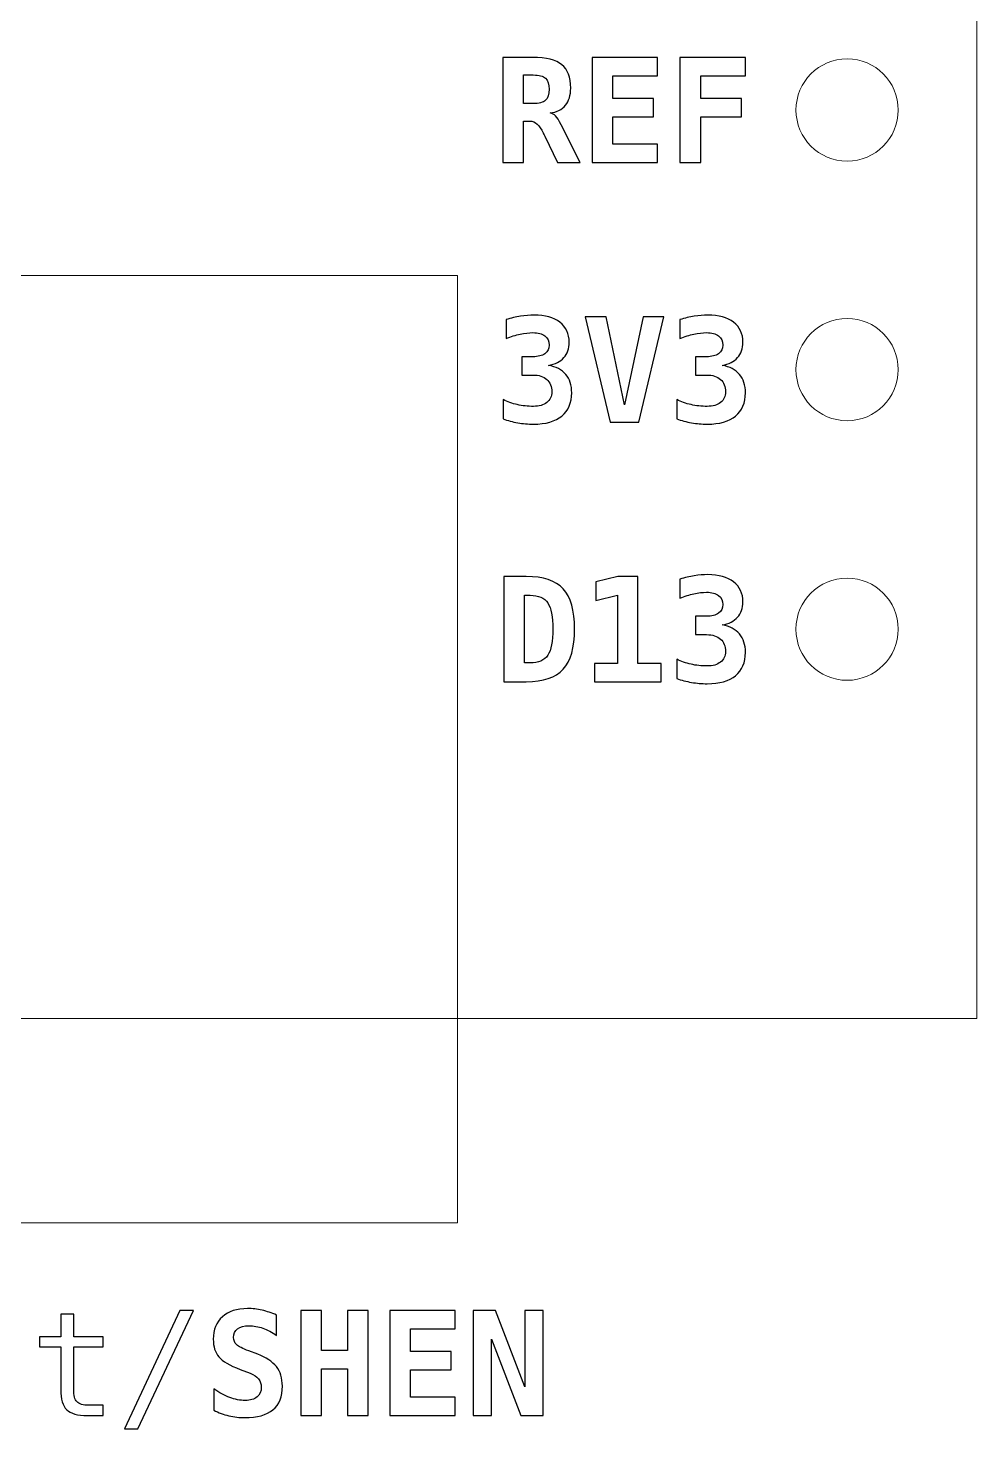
# Model space of a CAD drawing. Header units: centimetres. Extents: x -11.47 to -9.52, y -17.21 to -11.84.
# Drawn here: x -10.539 to -9.611, y -17.211 to -15.84 of the extents above; entities that cross this region are included whole.
import ezdxf

# ---------------------------------------------------------------- set-up
doc = ezdxf.new("R2010")
doc.units = ezdxf.units.CM
doc.header["$MEASUREMENT"] = 0
doc.layers.add('Layer 1', color=7, linetype='Continuous')

msp = doc.modelspace()

# ---------------------------------------------------------------- linework, layer by layer
at = {"layer": 'Layer 1', "color": 7, "lineweight": 20}
for points in [[(-9.611, -16.80899), (-9.611, -16.80899), (-11.389, -16.80899), (-11.389, -16.80899), (-11.389, -16.80899), (-11.389, -16.80899), (-11.389, -12.49099), (-11.389, -12.49099), (-11.389, -12.49099), (-11.389, -12.49099), (-9.611, -12.49099), (-9.611, -12.49099), (-9.611, -12.49099), (-9.611, -12.49099), (-9.611, -16.80899), (-9.611, -16.80899)], [(-10.119, -17.00899), (-10.119, -17.00899), (-10.881, -17.00899), (-10.881, -17.00899), (-10.881, -17.00899), (-10.881, -17.00899), (-10.881, -16.08189), (-10.881, -16.08189), (-10.881, -16.08189), (-10.881, -16.08189), (-10.119, -16.08189), (-10.119, -16.08189), (-10.119, -16.08189), (-10.119, -16.08189), (-10.119, -17.00899), (-10.119, -17.00899)]]:
    msp.add_open_spline(points, degree=3, knots=[0, 0, 0, 0, 0.25, 0.25, 0.25, 0.25, 0.5, 0.5, 0.5, 0.5, 0.75, 0.75, 0.75, 0.75, 1, 1, 1, 1], dxfattribs=at)
at = {"layer": 'Layer 1'}
for points, knots in [([(-10.02833, -15.92291), (-10.02631, -15.92331), (-10.02455, -15.92428), (-10.02306, -15.92578), (-10.02306, -15.92578), (-10.02156, -15.92727), (-10.01975, -15.93018), (-10.01758, -15.93449), (-10.01758, -15.93449), (-10.01758, -15.93449), (-9.99896, -15.97148), (-9.99896, -15.97148), (-9.99896, -15.97148), (-9.99896, -15.97148), (-10.0213, -15.97148), (-10.0213, -15.97148), (-10.0213, -15.97148), (-10.0213, -15.97148), (-10.03369, -15.94552), (-10.03369, -15.94552), (-10.03369, -15.94552), (-10.03407, -15.94479), (-10.03457, -15.94378), (-10.03515, -15.94248), (-10.03515, -15.94248), (-10.03877, -15.93472), (-10.04306, -15.93084), (-10.04797, -15.93084), (-10.04797, -15.93084), (-10.04797, -15.93084), (-10.05444, -15.93084), (-10.05444, -15.93084), (-10.05444, -15.93084), (-10.05444, -15.93084), (-10.05444, -15.97148), (-10.05444, -15.97148), (-10.05444, -15.97148), (-10.05444, -15.97148), (-10.07476, -15.97148), (-10.07476, -15.97148), (-10.07476, -15.97148), (-10.07476, -15.97148), (-10.07476, -15.86861), (-10.07476, -15.86861), (-10.07476, -15.86861), (-10.07476, -15.86861), (-10.04541, -15.86861), (-10.04541, -15.86861), (-10.04541, -15.86861), (-10.03219, -15.86861), (-10.02269, -15.87096), (-10.01693, -15.87564), (-10.01693, -15.87564), (-10.01116, -15.88032), (-10.00827, -15.88794), (-10.00827, -15.89853), (-10.00827, -15.89853), (-10.00827, -15.90558), (-10.00999, -15.91123), (-10.01345, -15.91541), (-10.01345, -15.91541), (-10.01688, -15.91958), (-10.02184, -15.92209), (-10.02833, -15.92291)], [0, 0, 0, 0, 0.0625, 0.0625, 0.0625, 0.0625, 0.125, 0.125, 0.125, 0.125, 0.1875, 0.1875, 0.1875, 0.1875, 0.25, 0.25, 0.25, 0.25, 0.3125, 0.3125, 0.3125, 0.3125, 0.375, 0.375, 0.375, 0.375, 0.4375, 0.4375, 0.4375, 0.4375, 0.5, 0.5, 0.5, 0.5, 0.5625, 0.5625, 0.5625, 0.5625, 0.625, 0.625, 0.625, 0.625, 0.6875, 0.6875, 0.6875, 0.6875, 0.75, 0.75, 0.75, 0.75, 0.8125, 0.8125, 0.8125, 0.8125, 0.875, 0.875, 0.875, 0.875, 0.9375, 0.9375, 0.9375, 0.9375, 1, 1, 1, 1]), ([(-9.92332, -15.97148), (-9.92332, -15.97148), (-9.98741, -15.97148), (-9.98741, -15.97148), (-9.98741, -15.97148), (-9.98741, -15.97148), (-9.98741, -15.86861), (-9.98741, -15.86861), (-9.98741, -15.86861), (-9.98741, -15.86861), (-9.92332, -15.86861), (-9.92332, -15.86861), (-9.92332, -15.86861), (-9.92332, -15.86861), (-9.92332, -15.88653), (-9.92332, -15.88653), (-9.92332, -15.88653), (-9.92332, -15.88653), (-9.96709, -15.88653), (-9.96709, -15.88653), (-9.96709, -15.88653), (-9.96709, -15.88653), (-9.96709, -15.90871), (-9.96709, -15.90871), (-9.96709, -15.90871), (-9.96709, -15.90871), (-9.92746, -15.90871), (-9.92746, -15.90871), (-9.92746, -15.90871), (-9.92746, -15.90871), (-9.92746, -15.92663), (-9.92746, -15.92663), (-9.92746, -15.92663), (-9.92746, -15.92663), (-9.96709, -15.92663), (-9.96709, -15.92663), (-9.96709, -15.92663), (-9.96709, -15.92663), (-9.96709, -15.95356), (-9.96709, -15.95356), (-9.96709, -15.95356), (-9.96709, -15.95356), (-9.92332, -15.95356), (-9.92332, -15.95356), (-9.92332, -15.95356), (-9.92332, -15.95356), (-9.92332, -15.97148), (-9.92332, -15.97148)], [0, 0, 0, 0, 0.0833333, 0.0833333, 0.0833333, 0.0833333, 0.1666667, 0.1666667, 0.1666667, 0.1666667, 0.25, 0.25, 0.25, 0.25, 0.3333333, 0.3333333, 0.3333333, 0.3333333, 0.4166667, 0.4166667, 0.4166667, 0.4166667, 0.5, 0.5, 0.5, 0.5, 0.5833333, 0.5833333, 0.5833333, 0.5833333, 0.6666667, 0.6666667, 0.6666667, 0.6666667, 0.75, 0.75, 0.75, 0.75, 0.8333333, 0.8333333, 0.8333333, 0.8333333, 0.9166667, 0.9166667, 0.9166667, 0.9166667, 1, 1, 1, 1]), ([(-9.83741, -15.88653), (-9.83741, -15.88653), (-9.88117, -15.88653), (-9.88117, -15.88653), (-9.88117, -15.88653), (-9.88117, -15.88653), (-9.88117, -15.90871), (-9.88117, -15.90871), (-9.88117, -15.90871), (-9.88117, -15.90871), (-9.84133, -15.90871), (-9.84133, -15.90871), (-9.84133, -15.90871), (-9.84133, -15.90871), (-9.84133, -15.92663), (-9.84133, -15.92663), (-9.84133, -15.92663), (-9.84133, -15.92663), (-9.88117, -15.92663), (-9.88117, -15.92663), (-9.88117, -15.92663), (-9.88117, -15.92663), (-9.88117, -15.97148), (-9.88117, -15.97148), (-9.88117, -15.97148), (-9.88117, -15.97148), (-9.90149, -15.97148), (-9.90149, -15.97148), (-9.90149, -15.97148), (-9.90149, -15.97148), (-9.90149, -15.86861), (-9.90149, -15.86861), (-9.90149, -15.86861), (-9.90149, -15.86861), (-9.83741, -15.86861), (-9.83741, -15.86861), (-9.83741, -15.86861), (-9.83741, -15.86861), (-9.83741, -15.88653), (-9.83741, -15.88653)], [0, 0, 0, 0, 0.1, 0.1, 0.1, 0.1, 0.2, 0.2, 0.2, 0.2, 0.3, 0.3, 0.3, 0.3, 0.4, 0.4, 0.4, 0.4, 0.5, 0.5, 0.5, 0.5, 0.6, 0.6, 0.6, 0.6, 0.7, 0.7, 0.7, 0.7, 0.8, 0.8, 0.8, 0.8, 0.9, 0.9, 0.9, 0.9, 1, 1, 1, 1]), ([(-10.05444, -15.88571), (-10.05444, -15.88571), (-10.05444, -15.91374), (-10.05444, -15.91374), (-10.05444, -15.91374), (-10.05444, -15.91374), (-10.04487, -15.91374), (-10.04487, -15.91374), (-10.04487, -15.91374), (-10.03932, -15.91374), (-10.03532, -15.91266), (-10.03292, -15.91047), (-10.03292, -15.91047), (-10.0305, -15.90829), (-10.0293, -15.90469), (-10.0293, -15.8997), (-10.0293, -15.8997), (-10.0293, -15.89469), (-10.0305, -15.89109), (-10.03287, -15.88895), (-10.03287, -15.88895), (-10.03527, -15.88679), (-10.03927, -15.88571), (-10.04487, -15.88571), (-10.04487, -15.88571), (-10.04487, -15.88571), (-10.05444, -15.88571), (-10.05444, -15.88571)], [0, 0, 0, 0, 0.1428571, 0.1428571, 0.1428571, 0.1428571, 0.2857143, 0.2857143, 0.2857143, 0.2857143, 0.4285714, 0.4285714, 0.4285714, 0.4285714, 0.5714286, 0.5714286, 0.5714286, 0.5714286, 0.7142857, 0.7142857, 0.7142857, 0.7142857, 0.8571429, 0.8571429, 0.8571429, 0.8571429, 1, 1, 1, 1]), ([(-10.04527, -16.17931), (-10.04527, -16.17931), (-10.05616, -16.17931), (-10.05616, -16.17931), (-10.05616, -16.17931), (-10.05616, -16.17931), (-10.05616, -16.16139), (-10.05616, -16.16139), (-10.05616, -16.16139), (-10.05616, -16.16139), (-10.04527, -16.16139), (-10.04527, -16.16139), (-10.04527, -16.16139), (-10.04024, -16.16139), (-10.03631, -16.16041), (-10.03354, -16.15841), (-10.03354, -16.15841), (-10.03076, -16.15641), (-10.02937, -16.15359), (-10.02937, -16.14996), (-10.02937, -16.14996), (-10.02937, -16.14615), (-10.03076, -16.14317), (-10.03354, -16.14103), (-10.03354, -16.14103), (-10.03631, -16.13889), (-10.04024, -16.13783), (-10.04527, -16.13783), (-10.04527, -16.13783), (-10.04913, -16.13783), (-10.05327, -16.13832), (-10.05767, -16.13929), (-10.05767, -16.13929), (-10.06209, -16.14025), (-10.06665, -16.14166), (-10.07138, -16.1435), (-10.07138, -16.1435), (-10.07138, -16.1435), (-10.07138, -16.12503), (-10.07138, -16.12503), (-10.07138, -16.12503), (-10.06665, -16.1236), (-10.06199, -16.12252), (-10.05741, -16.12174), (-10.05741, -16.12174), (-10.0528, -16.12099), (-10.0484, -16.12061), (-10.04417, -16.12061), (-10.04417, -16.12061), (-10.03333, -16.12061), (-10.02488, -16.12299), (-10.01884, -16.12772), (-10.01884, -16.12772), (-10.01277, -16.13244), (-10.00974, -16.13896), (-10.00974, -16.14728), (-10.00974, -16.14728), (-10.00974, -16.15337), (-10.01148, -16.15838), (-10.01498, -16.16226), (-10.01498, -16.16226), (-10.01846, -16.16614), (-10.02345, -16.16868), (-10.02992, -16.16986), (-10.02992, -16.16986), (-10.02258, -16.17115), (-10.01696, -16.17409), (-10.0131, -16.17866), (-10.0131, -16.17866), (-10.00924, -16.18322), (-10.00731, -16.18924), (-10.00731, -16.19667), (-10.00731, -16.19667), (-10.00731, -16.20664), (-10.01051, -16.21424), (-10.01689, -16.21948), (-10.01689, -16.21948), (-10.02328, -16.22473), (-10.03255, -16.22734), (-10.04473, -16.22734), (-10.04473, -16.22734), (-10.04991, -16.22734), (-10.05501, -16.22689), (-10.06004, -16.22602), (-10.06004, -16.22602), (-10.06507, -16.22515), (-10.0699, -16.22388), (-10.07448, -16.22224), (-10.07448, -16.22224), (-10.07448, -16.22224), (-10.07448, -16.20335), (-10.07448, -16.20335), (-10.07448, -16.20335), (-10.07015, -16.20551), (-10.0655, -16.20716), (-10.06049, -16.20829), (-10.06049, -16.20829), (-10.0555, -16.20942), (-10.05023, -16.20998), (-10.04473, -16.20998), (-10.04473, -16.20998), (-10.0392, -16.20998), (-10.03485, -16.20871), (-10.03163, -16.20615), (-10.03163, -16.20615), (-10.02841, -16.20361), (-10.02681, -16.20018), (-10.02681, -16.19585), (-10.02681, -16.19585), (-10.02681, -16.19058), (-10.02841, -16.18649), (-10.03163, -16.18362), (-10.03163, -16.18362), (-10.03485, -16.18075), (-10.03939, -16.17931), (-10.04527, -16.17931)], [0, 0, 0, 0, 0.0344828, 0.0344828, 0.0344828, 0.0344828, 0.0689655, 0.0689655, 0.0689655, 0.0689655, 0.1034483, 0.1034483, 0.1034483, 0.1034483, 0.137931, 0.137931, 0.137931, 0.137931, 0.1724138, 0.1724138, 0.1724138, 0.1724138, 0.2068966, 0.2068966, 0.2068966, 0.2068966, 0.2413793, 0.2413793, 0.2413793, 0.2413793, 0.2758621, 0.2758621, 0.2758621, 0.2758621, 0.3103448, 0.3103448, 0.3103448, 0.3103448, 0.3448276, 0.3448276, 0.3448276, 0.3448276, 0.3793103, 0.3793103, 0.3793103, 0.3793103, 0.4137931, 0.4137931, 0.4137931, 0.4137931, 0.4482759, 0.4482759, 0.4482759, 0.4482759, 0.4827586, 0.4827586, 0.4827586, 0.4827586, 0.5172414, 0.5172414, 0.5172414, 0.5172414, 0.5517241, 0.5517241, 0.5517241, 0.5517241, 0.5862069, 0.5862069, 0.5862069, 0.5862069, 0.6206897, 0.6206897, 0.6206897, 0.6206897, 0.6551724, 0.6551724, 0.6551724, 0.6551724, 0.6896552, 0.6896552, 0.6896552, 0.6896552, 0.7241379, 0.7241379, 0.7241379, 0.7241379, 0.7586207, 0.7586207, 0.7586207, 0.7586207, 0.7931034, 0.7931034, 0.7931034, 0.7931034, 0.8275862, 0.8275862, 0.8275862, 0.8275862, 0.862069, 0.862069, 0.862069, 0.862069, 0.8965517, 0.8965517, 0.8965517, 0.8965517, 0.9310345, 0.9310345, 0.9310345, 0.9310345, 0.9655172, 0.9655172, 0.9655172, 0.9655172, 1, 1, 1, 1]), ([(-9.95569, -16.20838), (-9.95569, -16.20838), (-9.93758, -16.12247), (-9.93758, -16.12247), (-9.93758, -16.12247), (-9.93758, -16.12247), (-9.91712, -16.12247), (-9.91712, -16.12247), (-9.91712, -16.12247), (-9.91712, -16.12247), (-9.94158, -16.22534), (-9.94158, -16.22534), (-9.94158, -16.22534), (-9.94158, -16.22534), (-9.96975, -16.22534), (-9.96975, -16.22534), (-9.96975, -16.22534), (-9.96975, -16.22534), (-9.99421, -16.12247), (-9.99421, -16.12247), (-9.99421, -16.12247), (-9.99421, -16.12247), (-9.97375, -16.12247), (-9.97375, -16.12247), (-9.97375, -16.12247), (-9.97375, -16.12247), (-9.95569, -16.20838), (-9.95569, -16.20838)], [0, 0, 0, 0, 0.1428571, 0.1428571, 0.1428571, 0.1428571, 0.2857143, 0.2857143, 0.2857143, 0.2857143, 0.4285714, 0.4285714, 0.4285714, 0.4285714, 0.5714286, 0.5714286, 0.5714286, 0.5714286, 0.7142857, 0.7142857, 0.7142857, 0.7142857, 0.8571429, 0.8571429, 0.8571429, 0.8571429, 1, 1, 1, 1]), ([(-9.87537, -16.17931), (-9.87537, -16.17931), (-9.88626, -16.17931), (-9.88626, -16.17931), (-9.88626, -16.17931), (-9.88626, -16.17931), (-9.88626, -16.16139), (-9.88626, -16.16139), (-9.88626, -16.16139), (-9.88626, -16.16139), (-9.87537, -16.16139), (-9.87537, -16.16139), (-9.87537, -16.16139), (-9.87034, -16.16139), (-9.86641, -16.16041), (-9.86364, -16.15841), (-9.86364, -16.15841), (-9.86086, -16.15641), (-9.85947, -16.15359), (-9.85947, -16.14996), (-9.85947, -16.14996), (-9.85947, -16.14615), (-9.86086, -16.14317), (-9.86364, -16.14103), (-9.86364, -16.14103), (-9.86641, -16.13889), (-9.87034, -16.13783), (-9.87537, -16.13783), (-9.87537, -16.13783), (-9.87923, -16.13783), (-9.88337, -16.13832), (-9.88777, -16.13929), (-9.88777, -16.13929), (-9.89219, -16.14025), (-9.89675, -16.14166), (-9.90148, -16.1435), (-9.90148, -16.1435), (-9.90148, -16.1435), (-9.90148, -16.12503), (-9.90148, -16.12503), (-9.90148, -16.12503), (-9.89675, -16.1236), (-9.89209, -16.12252), (-9.88751, -16.12174), (-9.88751, -16.12174), (-9.8829, -16.12099), (-9.8785, -16.12061), (-9.87427, -16.12061), (-9.87427, -16.12061), (-9.86343, -16.12061), (-9.85498, -16.12299), (-9.84894, -16.12772), (-9.84894, -16.12772), (-9.84287, -16.13244), (-9.83984, -16.13896), (-9.83984, -16.14728), (-9.83984, -16.14728), (-9.83984, -16.15337), (-9.84158, -16.15838), (-9.84508, -16.16226), (-9.84508, -16.16226), (-9.84856, -16.16614), (-9.85355, -16.16868), (-9.86002, -16.16986), (-9.86002, -16.16986), (-9.85268, -16.17115), (-9.84706, -16.17409), (-9.8432, -16.17866), (-9.8432, -16.17866), (-9.83934, -16.18322), (-9.83741, -16.18924), (-9.83741, -16.19667), (-9.83741, -16.19667), (-9.83741, -16.20664), (-9.84061, -16.21424), (-9.84699, -16.21948), (-9.84699, -16.21948), (-9.85338, -16.22473), (-9.86265, -16.22734), (-9.87483, -16.22734), (-9.87483, -16.22734), (-9.88001, -16.22734), (-9.88511, -16.22689), (-9.89014, -16.22602), (-9.89014, -16.22602), (-9.89517, -16.22515), (-9.9, -16.22388), (-9.90458, -16.22224), (-9.90458, -16.22224), (-9.90458, -16.22224), (-9.90458, -16.20335), (-9.90458, -16.20335), (-9.90458, -16.20335), (-9.90025, -16.20551), (-9.8956, -16.20716), (-9.89059, -16.20829), (-9.89059, -16.20829), (-9.8856, -16.20942), (-9.88033, -16.20998), (-9.87483, -16.20998), (-9.87483, -16.20998), (-9.8693, -16.20998), (-9.86495, -16.20871), (-9.86173, -16.20615), (-9.86173, -16.20615), (-9.85851, -16.20361), (-9.85691, -16.20018), (-9.85691, -16.19585), (-9.85691, -16.19585), (-9.85691, -16.19058), (-9.85851, -16.18649), (-9.86173, -16.18362), (-9.86173, -16.18362), (-9.86495, -16.18075), (-9.86949, -16.17931), (-9.87537, -16.17931)], [0, 0, 0, 0, 0.0344828, 0.0344828, 0.0344828, 0.0344828, 0.0689655, 0.0689655, 0.0689655, 0.0689655, 0.1034483, 0.1034483, 0.1034483, 0.1034483, 0.137931, 0.137931, 0.137931, 0.137931, 0.1724138, 0.1724138, 0.1724138, 0.1724138, 0.2068966, 0.2068966, 0.2068966, 0.2068966, 0.2413793, 0.2413793, 0.2413793, 0.2413793, 0.2758621, 0.2758621, 0.2758621, 0.2758621, 0.3103448, 0.3103448, 0.3103448, 0.3103448, 0.3448276, 0.3448276, 0.3448276, 0.3448276, 0.3793103, 0.3793103, 0.3793103, 0.3793103, 0.4137931, 0.4137931, 0.4137931, 0.4137931, 0.4482759, 0.4482759, 0.4482759, 0.4482759, 0.4827586, 0.4827586, 0.4827586, 0.4827586, 0.5172414, 0.5172414, 0.5172414, 0.5172414, 0.5517241, 0.5517241, 0.5517241, 0.5517241, 0.5862069, 0.5862069, 0.5862069, 0.5862069, 0.6206897, 0.6206897, 0.6206897, 0.6206897, 0.6551724, 0.6551724, 0.6551724, 0.6551724, 0.6896552, 0.6896552, 0.6896552, 0.6896552, 0.7241379, 0.7241379, 0.7241379, 0.7241379, 0.7586207, 0.7586207, 0.7586207, 0.7586207, 0.7931034, 0.7931034, 0.7931034, 0.7931034, 0.8275862, 0.8275862, 0.8275862, 0.8275862, 0.862069, 0.862069, 0.862069, 0.862069, 0.8965517, 0.8965517, 0.8965517, 0.8965517, 0.9310345, 0.9310345, 0.9310345, 0.9310345, 0.9655172, 0.9655172, 0.9655172, 0.9655172, 1, 1, 1, 1]), ([(-10.07366, -16.37647), (-10.07366, -16.37647), (-10.05188, -16.37647), (-10.05188, -16.37647), (-10.05188, -16.37647), (-10.03509, -16.37647), (-10.02298, -16.38047), (-10.01559, -16.38849), (-10.01559, -16.38849), (-10.00818, -16.39651), (-10.00449, -16.40961), (-10.00449, -16.42781), (-10.00449, -16.42781), (-10.00449, -16.44604), (-10.00818, -16.45918), (-10.01559, -16.46725), (-10.01559, -16.46725), (-10.02298, -16.47532), (-10.03509, -16.47934), (-10.05188, -16.47934), (-10.05188, -16.47934), (-10.05188, -16.47934), (-10.07366, -16.47934), (-10.07366, -16.47934), (-10.07366, -16.47934), (-10.07366, -16.47934), (-10.07366, -16.37647), (-10.07366, -16.37647)], [0, 0, 0, 0, 0.1428571, 0.1428571, 0.1428571, 0.1428571, 0.2857143, 0.2857143, 0.2857143, 0.2857143, 0.4285714, 0.4285714, 0.4285714, 0.4285714, 0.5714286, 0.5714286, 0.5714286, 0.5714286, 0.7142857, 0.7142857, 0.7142857, 0.7142857, 0.8571429, 0.8571429, 0.8571429, 0.8571429, 1, 1, 1, 1]), ([(-9.98518, -16.46142), (-9.98518, -16.46142), (-9.96244, -16.46142), (-9.96244, -16.46142), (-9.96244, -16.46142), (-9.96244, -16.46142), (-9.96244, -16.39465), (-9.96244, -16.39465), (-9.96244, -16.39465), (-9.96244, -16.39465), (-9.98358, -16.3999), (-9.98358, -16.3999), (-9.98358, -16.3999), (-9.98358, -16.3999), (-9.98358, -16.38157), (-9.98358, -16.38157), (-9.98358, -16.38157), (-9.98358, -16.38157), (-9.9623, -16.37647), (-9.9623, -16.37647), (-9.9623, -16.37647), (-9.9623, -16.37647), (-9.94266, -16.37647), (-9.94266, -16.37647), (-9.94266, -16.37647), (-9.94266, -16.37647), (-9.94266, -16.46142), (-9.94266, -16.46142), (-9.94266, -16.46142), (-9.94266, -16.46142), (-9.91992, -16.46142), (-9.91992, -16.46142), (-9.91992, -16.46142), (-9.91992, -16.46142), (-9.91992, -16.47934), (-9.91992, -16.47934), (-9.91992, -16.47934), (-9.91992, -16.47934), (-9.98518, -16.47934), (-9.98518, -16.47934), (-9.98518, -16.47934), (-9.98518, -16.47934), (-9.98518, -16.46142), (-9.98518, -16.46142)], [0, 0, 0, 0, 0.0909091, 0.0909091, 0.0909091, 0.0909091, 0.1818182, 0.1818182, 0.1818182, 0.1818182, 0.2727273, 0.2727273, 0.2727273, 0.2727273, 0.3636364, 0.3636364, 0.3636364, 0.3636364, 0.4545455, 0.4545455, 0.4545455, 0.4545455, 0.5454545, 0.5454545, 0.5454545, 0.5454545, 0.6363636, 0.6363636, 0.6363636, 0.6363636, 0.7272727, 0.7272727, 0.7272727, 0.7272727, 0.8181818, 0.8181818, 0.8181818, 0.8181818, 0.9090909, 0.9090909, 0.9090909, 0.9090909, 1, 1, 1, 1]), ([(-9.87537, -16.43331), (-9.87537, -16.43331), (-9.88626, -16.43331), (-9.88626, -16.43331), (-9.88626, -16.43331), (-9.88626, -16.43331), (-9.88626, -16.41539), (-9.88626, -16.41539), (-9.88626, -16.41539), (-9.88626, -16.41539), (-9.87537, -16.41539), (-9.87537, -16.41539), (-9.87537, -16.41539), (-9.87034, -16.41539), (-9.86641, -16.41441), (-9.86364, -16.41241), (-9.86364, -16.41241), (-9.86086, -16.41041), (-9.85947, -16.40759), (-9.85947, -16.40396), (-9.85947, -16.40396), (-9.85947, -16.40015), (-9.86086, -16.39717), (-9.86364, -16.39503), (-9.86364, -16.39503), (-9.86641, -16.39289), (-9.87034, -16.39183), (-9.87537, -16.39183), (-9.87537, -16.39183), (-9.87923, -16.39183), (-9.88337, -16.39232), (-9.88777, -16.39329), (-9.88777, -16.39329), (-9.89219, -16.39425), (-9.89675, -16.39566), (-9.90148, -16.3975), (-9.90148, -16.3975), (-9.90148, -16.3975), (-9.90148, -16.37903), (-9.90148, -16.37903), (-9.90148, -16.37903), (-9.89675, -16.3776), (-9.89209, -16.37652), (-9.88751, -16.37574), (-9.88751, -16.37574), (-9.8829, -16.37499), (-9.8785, -16.37461), (-9.87427, -16.37461), (-9.87427, -16.37461), (-9.86343, -16.37461), (-9.85498, -16.37699), (-9.84894, -16.38172), (-9.84894, -16.38172), (-9.84287, -16.38644), (-9.83984, -16.39296), (-9.83984, -16.40128), (-9.83984, -16.40128), (-9.83984, -16.40737), (-9.84158, -16.41238), (-9.84508, -16.41626), (-9.84508, -16.41626), (-9.84856, -16.42014), (-9.85355, -16.42268), (-9.86002, -16.42386), (-9.86002, -16.42386), (-9.85268, -16.42515), (-9.84706, -16.42809), (-9.8432, -16.43266), (-9.8432, -16.43266), (-9.83934, -16.43722), (-9.83741, -16.44324), (-9.83741, -16.45067), (-9.83741, -16.45067), (-9.83741, -16.46064), (-9.84061, -16.46824), (-9.84699, -16.47348), (-9.84699, -16.47348), (-9.85338, -16.47873), (-9.86265, -16.48134), (-9.87483, -16.48134), (-9.87483, -16.48134), (-9.88001, -16.48134), (-9.88511, -16.48089), (-9.89014, -16.48002), (-9.89014, -16.48002), (-9.89517, -16.47915), (-9.9, -16.47788), (-9.90458, -16.47624), (-9.90458, -16.47624), (-9.90458, -16.47624), (-9.90458, -16.45735), (-9.90458, -16.45735), (-9.90458, -16.45735), (-9.90025, -16.45951), (-9.8956, -16.46116), (-9.89059, -16.46229), (-9.89059, -16.46229), (-9.8856, -16.46342), (-9.88033, -16.46398), (-9.87483, -16.46398), (-9.87483, -16.46398), (-9.8693, -16.46398), (-9.86495, -16.46271), (-9.86173, -16.46015), (-9.86173, -16.46015), (-9.85851, -16.45761), (-9.85691, -16.45418), (-9.85691, -16.44985), (-9.85691, -16.44985), (-9.85691, -16.44458), (-9.85851, -16.44049), (-9.86173, -16.43762), (-9.86173, -16.43762), (-9.86495, -16.43475), (-9.86949, -16.43331), (-9.87537, -16.43331)], [0, 0, 0, 0, 0.0344828, 0.0344828, 0.0344828, 0.0344828, 0.0689655, 0.0689655, 0.0689655, 0.0689655, 0.1034483, 0.1034483, 0.1034483, 0.1034483, 0.137931, 0.137931, 0.137931, 0.137931, 0.1724138, 0.1724138, 0.1724138, 0.1724138, 0.2068966, 0.2068966, 0.2068966, 0.2068966, 0.2413793, 0.2413793, 0.2413793, 0.2413793, 0.2758621, 0.2758621, 0.2758621, 0.2758621, 0.3103448, 0.3103448, 0.3103448, 0.3103448, 0.3448276, 0.3448276, 0.3448276, 0.3448276, 0.3793103, 0.3793103, 0.3793103, 0.3793103, 0.4137931, 0.4137931, 0.4137931, 0.4137931, 0.4482759, 0.4482759, 0.4482759, 0.4482759, 0.4827586, 0.4827586, 0.4827586, 0.4827586, 0.5172414, 0.5172414, 0.5172414, 0.5172414, 0.5517241, 0.5517241, 0.5517241, 0.5517241, 0.5862069, 0.5862069, 0.5862069, 0.5862069, 0.6206897, 0.6206897, 0.6206897, 0.6206897, 0.6551724, 0.6551724, 0.6551724, 0.6551724, 0.6896552, 0.6896552, 0.6896552, 0.6896552, 0.7241379, 0.7241379, 0.7241379, 0.7241379, 0.7586207, 0.7586207, 0.7586207, 0.7586207, 0.7931034, 0.7931034, 0.7931034, 0.7931034, 0.8275862, 0.8275862, 0.8275862, 0.8275862, 0.862069, 0.862069, 0.862069, 0.862069, 0.8965517, 0.8965517, 0.8965517, 0.8965517, 0.9310345, 0.9310345, 0.9310345, 0.9310345, 0.9655172, 0.9655172, 0.9655172, 0.9655172, 1, 1, 1, 1]), ([(-10.05334, -16.39479), (-10.05334, -16.39479), (-10.05334, -16.46102), (-10.05334, -16.46102), (-10.05334, -16.46102), (-10.05334, -16.46102), (-10.04784, -16.46102), (-10.04784, -16.46102), (-10.04784, -16.46102), (-10.03984, -16.46102), (-10.03412, -16.4585), (-10.03074, -16.45347), (-10.03074, -16.45347), (-10.02733, -16.44844), (-10.02563, -16.43988), (-10.02563, -16.42781), (-10.02563, -16.42781), (-10.02563, -16.41582), (-10.02733, -16.4073), (-10.03074, -16.40229), (-10.03074, -16.40229), (-10.03412, -16.39728), (-10.03984, -16.39479), (-10.04784, -16.39479), (-10.04784, -16.39479), (-10.04784, -16.39479), (-10.05334, -16.39479), (-10.05334, -16.39479)], [0, 0, 0, 0, 0.1428571, 0.1428571, 0.1428571, 0.1428571, 0.2857143, 0.2857143, 0.2857143, 0.2857143, 0.4285714, 0.4285714, 0.4285714, 0.4285714, 0.5714286, 0.5714286, 0.5714286, 0.5714286, 0.7142857, 0.7142857, 0.7142857, 0.7142857, 0.8571429, 0.8571429, 0.8571429, 0.8571429, 1, 1, 1, 1])]:
    msp.add_open_spline(points, degree=3, knots=knots, dxfattribs=at)
at = {"layer": 'Layer 1', "lineweight": 20}
for points in [[(-9.73799, -15.96997), (-9.7656, -15.96997), (-9.78799, -15.94758), (-9.78799, -15.91998), (-9.78799, -15.91998), (-9.78799, -15.89236), (-9.7656, -15.86997), (-9.73799, -15.86997), (-9.73799, -15.86997), (-9.71038, -15.86997), (-9.68799, -15.89236), (-9.68799, -15.91998), (-9.68799, -15.91998), (-9.68799, -15.94758), (-9.71038, -15.96997), (-9.73799, -15.96997)], [(-9.73799, -16.22397), (-9.7656, -16.22397), (-9.78799, -16.20158), (-9.78799, -16.17398), (-9.78799, -16.17398), (-9.78799, -16.14636), (-9.7656, -16.12397), (-9.73799, -16.12397), (-9.73799, -16.12397), (-9.71038, -16.12397), (-9.68799, -16.14636), (-9.68799, -16.17398), (-9.68799, -16.17398), (-9.68799, -16.20158), (-9.71038, -16.22397), (-9.73799, -16.22397)], [(-9.73799, -16.47797), (-9.7656, -16.47797), (-9.78799, -16.45558), (-9.78799, -16.42798), (-9.78799, -16.42798), (-9.78799, -16.40036), (-9.7656, -16.37797), (-9.73799, -16.37797), (-9.73799, -16.37797), (-9.71038, -16.37797), (-9.68799, -16.40036), (-9.68799, -16.42798), (-9.68799, -16.42798), (-9.68799, -16.45558), (-9.71038, -16.47797), (-9.73799, -16.47797)]]:
    msp.add_open_spline(points, degree=3, knots=[0, 0, 0, 0, 0.25, 0.25, 0.25, 0.25, 0.5, 0.5, 0.5, 0.5, 0.75, 0.75, 0.75, 0.75, 1, 1, 1, 1], dxfattribs=at)
at = {"layer": 'Layer 1', "color": 250}
for points, knots in [([(-10.33159, -17.15231), (-10.34182, -17.1484), (-10.34876, -17.14429), (-10.35241, -17.14001), (-10.35241, -17.14001), (-10.35603, -17.1357), (-10.35784, -17.12994), (-10.35784, -17.12268), (-10.35784, -17.12268), (-10.35784, -17.11336), (-10.35485, -17.10602), (-10.34888, -17.10071), (-10.34888, -17.10071), (-10.34291, -17.09537), (-10.33472, -17.09271), (-10.32428, -17.09271), (-10.32428, -17.09271), (-10.31955, -17.09271), (-10.31483, -17.09325), (-10.3101, -17.09434), (-10.3101, -17.09434), (-10.30535, -17.09542), (-10.30067, -17.09699), (-10.29603, -17.09911), (-10.29603, -17.09911), (-10.29603, -17.09911), (-10.29603, -17.11896), (-10.29603, -17.11896), (-10.29603, -17.11896), (-10.30041, -17.11588), (-10.30483, -17.11355), (-10.30932, -17.11193), (-10.30932, -17.11193), (-10.31384, -17.11033), (-10.31828, -17.10953), (-10.3227, -17.10953), (-10.3227, -17.10953), (-10.32762, -17.10953), (-10.33138, -17.11052), (-10.33399, -17.11249), (-10.33399, -17.11249), (-10.3366, -17.11447), (-10.33792, -17.11729), (-10.33792, -17.12096), (-10.33792, -17.12096), (-10.33792, -17.1238), (-10.33696, -17.12616), (-10.33505, -17.12801), (-10.33505, -17.12801), (-10.33315, -17.12987), (-10.32917, -17.13194), (-10.3231, -17.13418), (-10.3231, -17.13418), (-10.3231, -17.13418), (-10.31435, -17.13749), (-10.31435, -17.13749), (-10.31435, -17.13749), (-10.3061, -17.14053), (-10.30001, -17.14455), (-10.2961, -17.14956), (-10.2961, -17.14956), (-10.2922, -17.15457), (-10.29025, -17.16087), (-10.29025, -17.16849), (-10.29025, -17.16849), (-10.29025, -17.17888), (-10.29331, -17.18662), (-10.29944, -17.19175), (-10.29944, -17.19175), (-10.30558, -17.19688), (-10.31485, -17.19944), (-10.32724, -17.19944), (-10.32724, -17.19944), (-10.33235, -17.19944), (-10.33745, -17.19883), (-10.34258, -17.1976), (-10.34258, -17.1976), (-10.34768, -17.19638), (-10.35264, -17.19459), (-10.35742, -17.1922), (-10.35742, -17.1922), (-10.35742, -17.1922), (-10.35742, -17.17117), (-10.35742, -17.17117), (-10.35742, -17.17117), (-10.35201, -17.17503), (-10.34674, -17.17792), (-10.34168, -17.1798), (-10.34168, -17.1798), (-10.3366, -17.18168), (-10.33159, -17.18262), (-10.32663, -17.18262), (-10.32663, -17.18262), (-10.32162, -17.18262), (-10.31774, -17.18149), (-10.31499, -17.17921), (-10.31499, -17.17921), (-10.31224, -17.17693), (-10.31085, -17.17376), (-10.31085, -17.16966), (-10.31085, -17.16966), (-10.31085, -17.16658), (-10.31177, -17.16388), (-10.3136, -17.16157), (-10.3136, -17.16157), (-10.31544, -17.15925), (-10.31809, -17.15741), (-10.3216, -17.15609), (-10.3216, -17.15609), (-10.3216, -17.15609), (-10.33159, -17.15231), (-10.33159, -17.15231)], [0, 0, 0, 0, 0.0357143, 0.0357143, 0.0357143, 0.0357143, 0.0714286, 0.0714286, 0.0714286, 0.0714286, 0.1071429, 0.1071429, 0.1071429, 0.1071429, 0.1428571, 0.1428571, 0.1428571, 0.1428571, 0.1785714, 0.1785714, 0.1785714, 0.1785714, 0.2142857, 0.2142857, 0.2142857, 0.2142857, 0.25, 0.25, 0.25, 0.25, 0.2857143, 0.2857143, 0.2857143, 0.2857143, 0.3214286, 0.3214286, 0.3214286, 0.3214286, 0.3571429, 0.3571429, 0.3571429, 0.3571429, 0.3928571, 0.3928571, 0.3928571, 0.3928571, 0.4285714, 0.4285714, 0.4285714, 0.4285714, 0.4642857, 0.4642857, 0.4642857, 0.4642857, 0.5, 0.5, 0.5, 0.5, 0.5357143, 0.5357143, 0.5357143, 0.5357143, 0.5714286, 0.5714286, 0.5714286, 0.5714286, 0.6071429, 0.6071429, 0.6071429, 0.6071429, 0.6428571, 0.6428571, 0.6428571, 0.6428571, 0.6785714, 0.6785714, 0.6785714, 0.6785714, 0.7142857, 0.7142857, 0.7142857, 0.7142857, 0.75, 0.75, 0.75, 0.75, 0.7857143, 0.7857143, 0.7857143, 0.7857143, 0.8214286, 0.8214286, 0.8214286, 0.8214286, 0.8571429, 0.8571429, 0.8571429, 0.8571429, 0.8928571, 0.8928571, 0.8928571, 0.8928571, 0.9285714, 0.9285714, 0.9285714, 0.9285714, 0.9642857, 0.9642857, 0.9642857, 0.9642857, 1, 1, 1, 1]), ([(-10.49432, -17.09836), (-10.49432, -17.09836), (-10.49432, -17.12028), (-10.49432, -17.12028), (-10.49432, -17.12028), (-10.49432, -17.12028), (-10.46551, -17.12028), (-10.46551, -17.12028), (-10.46551, -17.12028), (-10.46551, -17.12028), (-10.46551, -17.13013), (-10.46551, -17.13013), (-10.46551, -17.13013), (-10.46551, -17.13013), (-10.49432, -17.13013), (-10.49432, -17.13013), (-10.49432, -17.13013), (-10.49432, -17.13013), (-10.49432, -17.17202), (-10.49432, -17.17202), (-10.49432, -17.17202), (-10.49432, -17.17771), (-10.49324, -17.18168), (-10.49107, -17.18392), (-10.49107, -17.18392), (-10.48891, -17.18617), (-10.48515, -17.1873), (-10.47979, -17.1873), (-10.47979, -17.1873), (-10.47979, -17.1873), (-10.46551, -17.1873), (-10.46551, -17.1873), (-10.46551, -17.1873), (-10.46551, -17.1873), (-10.46551, -17.19744), (-10.46551, -17.19744), (-10.46551, -17.19744), (-10.46551, -17.19744), (-10.48101, -17.19744), (-10.48101, -17.19744), (-10.48101, -17.19744), (-10.49053, -17.19744), (-10.49724, -17.19554), (-10.50114, -17.19173), (-10.50114, -17.19173), (-10.50504, -17.18792), (-10.507, -17.18133), (-10.507, -17.17202), (-10.507, -17.17202), (-10.507, -17.17202), (-10.507, -17.13013), (-10.507, -17.13013), (-10.507, -17.13013), (-10.507, -17.13013), (-10.5276, -17.13013), (-10.5276, -17.13013), (-10.5276, -17.13013), (-10.5276, -17.13013), (-10.5276, -17.12028), (-10.5276, -17.12028), (-10.5276, -17.12028), (-10.5276, -17.12028), (-10.507, -17.12028), (-10.507, -17.12028), (-10.507, -17.12028), (-10.507, -17.12028), (-10.507, -17.09836), (-10.507, -17.09836), (-10.507, -17.09836), (-10.507, -17.09836), (-10.49432, -17.09836), (-10.49432, -17.09836)], [0, 0, 0, 0, 0.0555556, 0.0555556, 0.0555556, 0.0555556, 0.1111111, 0.1111111, 0.1111111, 0.1111111, 0.1666667, 0.1666667, 0.1666667, 0.1666667, 0.2222222, 0.2222222, 0.2222222, 0.2222222, 0.2777778, 0.2777778, 0.2777778, 0.2777778, 0.3333333, 0.3333333, 0.3333333, 0.3333333, 0.3888889, 0.3888889, 0.3888889, 0.3888889, 0.4444444, 0.4444444, 0.4444444, 0.4444444, 0.5, 0.5, 0.5, 0.5, 0.5555556, 0.5555556, 0.5555556, 0.5555556, 0.6111111, 0.6111111, 0.6111111, 0.6111111, 0.6666667, 0.6666667, 0.6666667, 0.6666667, 0.7222222, 0.7222222, 0.7222222, 0.7222222, 0.7777778, 0.7777778, 0.7777778, 0.7777778, 0.8333333, 0.8333333, 0.8333333, 0.8333333, 0.8888889, 0.8888889, 0.8888889, 0.8888889, 0.9444444, 0.9444444, 0.9444444, 0.9444444, 1, 1, 1, 1]), ([(-10.39041, -17.09457), (-10.39041, -17.09457), (-10.37732, -17.09457), (-10.37732, -17.09457), (-10.37732, -17.09457), (-10.37732, -17.09457), (-10.43148, -17.21054), (-10.43148, -17.21054), (-10.43148, -17.21054), (-10.43148, -17.21054), (-10.44465, -17.21054), (-10.44465, -17.21054), (-10.44465, -17.21054), (-10.44465, -17.21054), (-10.39041, -17.09457), (-10.39041, -17.09457)], [0, 0, 0, 0, 0.25, 0.25, 0.25, 0.25, 0.5, 0.5, 0.5, 0.5, 0.75, 0.75, 0.75, 0.75, 1, 1, 1, 1]), ([(-10.27235, -17.09457), (-10.27235, -17.09457), (-10.25203, -17.09457), (-10.25203, -17.09457), (-10.25203, -17.09457), (-10.25203, -17.09457), (-10.25203, -17.13378), (-10.25203, -17.13378), (-10.25203, -17.13378), (-10.25203, -17.13378), (-10.22658, -17.13378), (-10.22658, -17.13378), (-10.22658, -17.13378), (-10.22658, -17.13378), (-10.22658, -17.09457), (-10.22658, -17.09457), (-10.22658, -17.09457), (-10.22658, -17.09457), (-10.20626, -17.09457), (-10.20626, -17.09457), (-10.20626, -17.09457), (-10.20626, -17.09457), (-10.20626, -17.19744), (-10.20626, -17.19744), (-10.20626, -17.19744), (-10.20626, -17.19744), (-10.22658, -17.19744), (-10.22658, -17.19744), (-10.22658, -17.19744), (-10.22658, -17.19744), (-10.22658, -17.1517), (-10.22658, -17.1517), (-10.22658, -17.1517), (-10.22658, -17.1517), (-10.25203, -17.1517), (-10.25203, -17.1517), (-10.25203, -17.1517), (-10.25203, -17.1517), (-10.25203, -17.19744), (-10.25203, -17.19744), (-10.25203, -17.19744), (-10.25203, -17.19744), (-10.27235, -17.19744), (-10.27235, -17.19744), (-10.27235, -17.19744), (-10.27235, -17.19744), (-10.27235, -17.09457), (-10.27235, -17.09457)], [0, 0, 0, 0, 0.0833333, 0.0833333, 0.0833333, 0.0833333, 0.1666667, 0.1666667, 0.1666667, 0.1666667, 0.25, 0.25, 0.25, 0.25, 0.3333333, 0.3333333, 0.3333333, 0.3333333, 0.4166667, 0.4166667, 0.4166667, 0.4166667, 0.5, 0.5, 0.5, 0.5, 0.5833333, 0.5833333, 0.5833333, 0.5833333, 0.6666667, 0.6666667, 0.6666667, 0.6666667, 0.75, 0.75, 0.75, 0.75, 0.8333333, 0.8333333, 0.8333333, 0.8333333, 0.9166667, 0.9166667, 0.9166667, 0.9166667, 1, 1, 1, 1]), ([(-10.12117, -17.19744), (-10.12117, -17.19744), (-10.18526, -17.19744), (-10.18526, -17.19744), (-10.18526, -17.19744), (-10.18526, -17.19744), (-10.18526, -17.09457), (-10.18526, -17.09457), (-10.18526, -17.09457), (-10.18526, -17.09457), (-10.12117, -17.09457), (-10.12117, -17.09457), (-10.12117, -17.09457), (-10.12117, -17.09457), (-10.12117, -17.11249), (-10.12117, -17.11249), (-10.12117, -17.11249), (-10.12117, -17.11249), (-10.16494, -17.11249), (-10.16494, -17.11249), (-10.16494, -17.11249), (-10.16494, -17.11249), (-10.16494, -17.13467), (-10.16494, -17.13467), (-10.16494, -17.13467), (-10.16494, -17.13467), (-10.12531, -17.13467), (-10.12531, -17.13467), (-10.12531, -17.13467), (-10.12531, -17.13467), (-10.12531, -17.15259), (-10.12531, -17.15259), (-10.12531, -17.15259), (-10.12531, -17.15259), (-10.16494, -17.15259), (-10.16494, -17.15259), (-10.16494, -17.15259), (-10.16494, -17.15259), (-10.16494, -17.17952), (-10.16494, -17.17952), (-10.16494, -17.17952), (-10.16494, -17.17952), (-10.12117, -17.17952), (-10.12117, -17.17952), (-10.12117, -17.17952), (-10.12117, -17.17952), (-10.12117, -17.19744), (-10.12117, -17.19744)], [0, 0, 0, 0, 0.0833333, 0.0833333, 0.0833333, 0.0833333, 0.1666667, 0.1666667, 0.1666667, 0.1666667, 0.25, 0.25, 0.25, 0.25, 0.3333333, 0.3333333, 0.3333333, 0.3333333, 0.4166667, 0.4166667, 0.4166667, 0.4166667, 0.5, 0.5, 0.5, 0.5, 0.5833333, 0.5833333, 0.5833333, 0.5833333, 0.6666667, 0.6666667, 0.6666667, 0.6666667, 0.75, 0.75, 0.75, 0.75, 0.8333333, 0.8333333, 0.8333333, 0.8333333, 0.9166667, 0.9166667, 0.9166667, 0.9166667, 1, 1, 1, 1]), ([(-10.10367, -17.09457), (-10.10367, -17.09457), (-10.08182, -17.09457), (-10.08182, -17.09457), (-10.08182, -17.09457), (-10.08182, -17.09457), (-10.05318, -17.16934), (-10.05318, -17.16934), (-10.05318, -17.16934), (-10.05318, -17.16934), (-10.05318, -17.09457), (-10.05318, -17.09457), (-10.05318, -17.09457), (-10.05318, -17.09457), (-10.03526, -17.09457), (-10.03526, -17.09457), (-10.03526, -17.09457), (-10.03526, -17.09457), (-10.03526, -17.19744), (-10.03526, -17.19744), (-10.03526, -17.19744), (-10.03526, -17.19744), (-10.05696, -17.19744), (-10.05696, -17.19744), (-10.05696, -17.19744), (-10.05696, -17.19744), (-10.08575, -17.12268), (-10.08575, -17.12268), (-10.08575, -17.12268), (-10.08575, -17.12268), (-10.08575, -17.19744), (-10.08575, -17.19744), (-10.08575, -17.19744), (-10.08575, -17.19744), (-10.10367, -17.19744), (-10.10367, -17.19744), (-10.10367, -17.19744), (-10.10367, -17.19744), (-10.10367, -17.09457), (-10.10367, -17.09457)], [0, 0, 0, 0, 0.1, 0.1, 0.1, 0.1, 0.2, 0.2, 0.2, 0.2, 0.3, 0.3, 0.3, 0.3, 0.4, 0.4, 0.4, 0.4, 0.5, 0.5, 0.5, 0.5, 0.6, 0.6, 0.6, 0.6, 0.7, 0.7, 0.7, 0.7, 0.8, 0.8, 0.8, 0.8, 0.9, 0.9, 0.9, 0.9, 1, 1, 1, 1])]:
    msp.add_open_spline(points, degree=3, knots=knots, dxfattribs=at)

doc.saveas('drawing.dxf')
